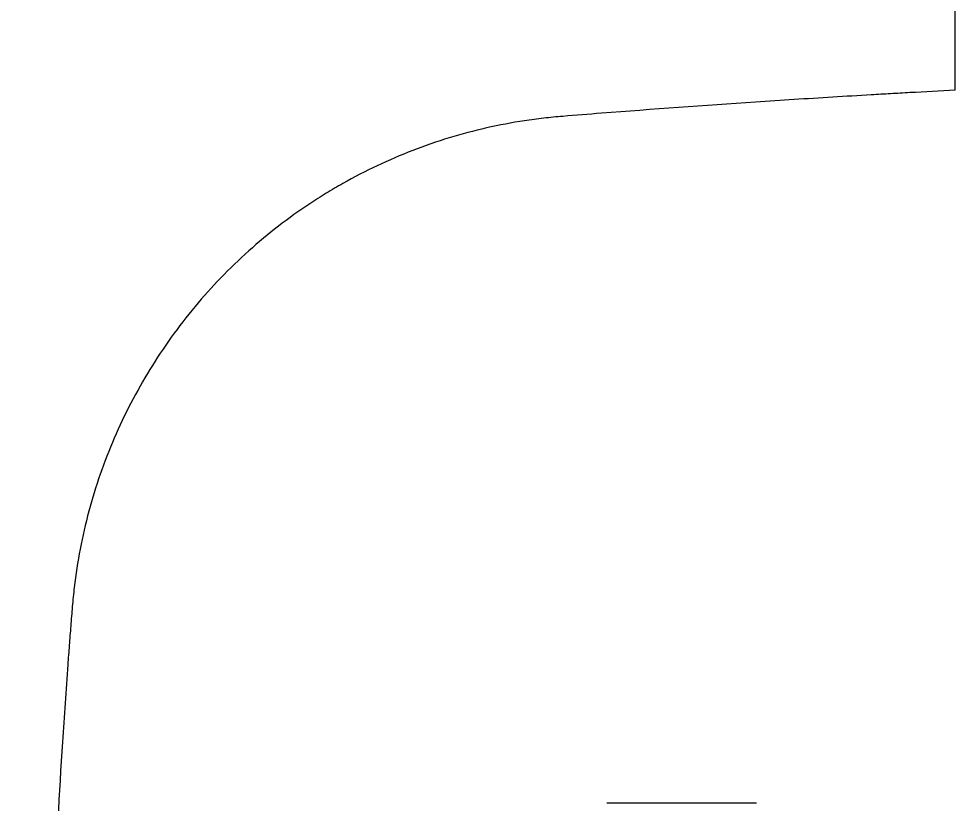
# Model space of a CAD drawing. Extents: x 3571 to 9666, y -561 to 1991.
# Drawn here: x 7161.9 to 7249.4, y 1248.5 to 1321.7 of the extents above; entities that cross this region are included whole.
import ezdxf

# ---------------------------------------------------------------- set-up
doc = ezdxf.new("R2010")
doc.units = 0
doc.header["$LTSCALE"] = 20
doc.header["$MEASUREMENT"] = 0
doc.layers.get('0').update_dxf_attribs({"linetype": 'CONTINUOUS'})
doc.layers.get('DEFPOINTS').update_dxf_attribs({"linetype": 'CONTINUOUS'})
doc.styles.get("Standard").update_dxf_attribs({"font": 'NanumGothic.ttf'})
doc.dimstyles.get("Standard").update_dxf_attribs({"dimtxt": 2.7, "dimasz": 2.5, "dimexe": 1.5, "dimexo": 1.5, "dimgap": 1.5, "dimtad": 1, "dimdec": 0, "dimlfac": 10, "dimzin": 0, "dimdsep": 46, "dimtxsty": 'Standard', "dimcen": 0, "dimclrt": 2, "dimadec": 0, "dimazin": 0, "dimtfac": 1, "dimtdec": 0, "dimtmove": 0, "dimatfit": 3, "dimfxl": 0, "dimtolj": 1, "dimtzin": 0, "dimarcsym": 0})

# ---------------------------------------------------------------- blocks, each defined once
blk = doc.blocks.new('*D15')
at = {"color": 3, "lineweight": -2}
for p, q in [((7050.496, 1211.915), (7050.496, 1542.245)), ((7709.358, 1212.371), (7709.358, 1542.245)), ((7070.496, 1537.245), (7689.358, 1537.245))]:
    blk.add_line(p, q, dxfattribs=at)
at = {"color": 3}
for points in [[(7070.496, 1540.579), (7070.496, 1533.912), (7050.496, 1537.245)], [(7689.358, 1540.579), (7689.358, 1533.912), (7709.358, 1537.245)]]:
    blk.add_solid(points, dxfattribs=at)
at = {"layer": 'DEFPOINTS', "color": 0}
for p in [(7709.358, 1537.245), (7050.496, 1210.415), (7709.358, 1210.871)]:
    blk.add_point(p, dxfattribs=at)
at = {"color": 2, "insert": (7379.927, 1563.576), "char_height": 30, "attachment_point": 5}
blk.add_mtext('\\A1;660', dxfattribs=at)

msp = doc.modelspace()

# ---------------------------------------------------------------- linework, layer by layer
at = {"color": 7, "linetype": 'Continuous', "lineweight": 15}
msp.add_line((7230.808, 1248.521), (7216.845, 1248.521), dxfattribs=at)
for points, knots in [([(7197.186, 1401.771), (7208.953, 1402.71), (7232.49, 1404.588), (7267.874, 1406.205), (7303.341, 1406.986), (7338.872, 1406.944), (7374.454, 1406.217), (7409.959, 1404.857), (7444.378, 1402.9), (7479.699, 1400.301), (7514.972, 1397.118), (7542.396, 1394.031), (7562.058, 1391.798), (7573.964, 1390.47), (7585.839, 1388.886), (7597.62, 1386.853), (7609.242, 1384.16), (7620.362, 1380.654), (7630.9, 1376.317), (7640.94, 1371.298), (7650.638, 1365.471), (7659.362, 1359.301), (7667.033, 1352.937), (7673.696, 1346.39), (7679.825, 1339.221), (7685.321, 1331.551), (7690.098, 1323.513), (7694.187, 1315.1), (7697.593, 1306.284), (7700.633, 1295.551), (7703.163, 1283.034), (7705.378, 1268.824), (7707.373, 1252.063), (7709.028, 1232.745), (7709.248, 1218.162), (7709.358, 1210.871)], [0, 0, 0, 0, 0.055948, 0.111906, 0.167857, 0.224078, 0.280305, 0.336528, 0.392478, 0.448429, 0.504379, 0.56033, 0.579219, 0.598169, 0.617111, 0.635994, 0.654811, 0.673611, 0.691182, 0.708753, 0.726738, 0.744723, 0.759304, 0.773884, 0.788886, 0.803888, 0.818476, 0.833063, 0.848083, 0.863103, 0.885747, 0.908412, 0.931074, 0.965537, 1, 1, 1, 1]), ([(7249.379, 1315.107), (7249.378, 1319.49), (7249.377, 1329.858), (7249.376, 1340.197), (7249.375, 1346.166)], [0, 0, 0, 0, 0.422709, 1, 1, 1, 1]), ([(7249.379, 1315.067), (7247.966, 1314.993), (7246.552, 1314.916), (7244.538, 1314.804), (7243.938, 1314.77), (7242.738, 1314.701), (7242.137, 1314.666), (7240.337, 1314.561), (7239.136, 1314.489), (7235.535, 1314.268), (7233.135, 1314.115), (7225.937, 1313.633), (7221.139, 1313.286), (7215.144, 1312.819), (7213.946, 1312.724), (7212.148, 1312.58), (7211.55, 1312.522), (7210.355, 1312.385), (7209.759, 1312.305), (7206.786, 1311.853), (7204.435, 1311.318), (7199.834, 1309.915), (7197.583, 1309.046), (7194.319, 1307.506), (7193.25, 1306.953), (7191.677, 1306.066), (7191.159, 1305.761), (7190.133, 1305.132), (7189.626, 1304.809), (7187.119, 1303.146), (7185.209, 1301.669), (7181.623, 1298.455), (7179.946, 1296.718), (7176.859, 1293.019), (7175.449, 1291.058), (7172.926, 1286.952), (7171.814, 1284.808), (7169.907, 1280.379), (7169.114, 1278.097), (7167.865, 1273.439), (7167.409, 1271.065), (7167.054, 1268.072), (7166.995, 1267.472), (7166.896, 1266.271), (7166.847, 1265.67), (7166.752, 1264.468), (7166.704, 1263.866), (7166.635, 1262.966), (7166.612, 1262.664), (7166.567, 1262.064), (7166.544, 1261.763), (7166.343, 1259.057), (7166.178, 1256.653), (7165.718, 1249.432), (7165.463, 1244.617), (7164.85, 1230.162), (7164.646, 1220.516), (7164.646, 1210.871)], [0.7121402, 0.7121402, 0.7121402, 0.7121402, 0.719641, 0.719641, 0.7228269, 0.7228269, 0.7260128, 0.7260128, 0.7323846, 0.7323846, 0.7451281, 0.7451281, 0.7706153, 0.7706153, 0.7769871, 0.7769871, 0.780173, 0.780173, 0.7833589, 0.7833589, 0.7961025, 0.7961025, 0.8088461, 0.8088461, 0.8152179, 0.8152179, 0.8184038, 0.8184038, 0.8215897, 0.8215897, 0.8343333, 0.8343333, 0.8470769, 0.8470769, 0.8598205, 0.8598205, 0.8725641, 0.8725641, 0.8853077, 0.8853077, 0.8980513, 0.8980513, 0.9012372, 0.9012372, 0.9044231, 0.9044231, 0.907609, 0.907609, 0.9092019, 0.9092019, 0.9107949, 0.9107949, 0.9235384, 0.9235384, 0.9490256, 0.9490256, 1, 1, 1, 1]), ([(7249.379, 1315.067), (7249.379, 1315.067), (7249.379, 1315.067), (7249.379, 1315.067), (7249.379, 1315.08), (7249.379, 1315.094), (7249.379, 1315.107)], [-0.00000006, -0.00000006, -0.00000006, -0.00000006, 0, 0, 0, 0.00004062793, 0.00004062793, 0.00004062793, 0.00004062793])]:
    msp.add_open_spline(points, degree=3, knots=knots, dxfattribs=at)

# ---------------------------------------------------------------- dimensions: what is measured, and where the dimension line sits
dim = msp.add_linear_dim(base=(7709.358, 1537.245), p1=(7050.496, 1210.415), p2=(7709.358, 1210.871), text='660', dimstyle='Standard', override={"dimtxt": 30, "dimasz": 20, "dimexe": 5, "dimgap": 10, "dimlfac": 1, "dimzin": 12, "dimclrd": 3, "dimclre": 3, "dimazin": 2, "dimarcsym": 1})
dim.commit()
dim.dimension.update_dxf_attribs({"geometry": '*D15', "text_midpoint": (7379.927, 1537.245), "dimtype": 160})

doc.saveas('drawing.dxf')
